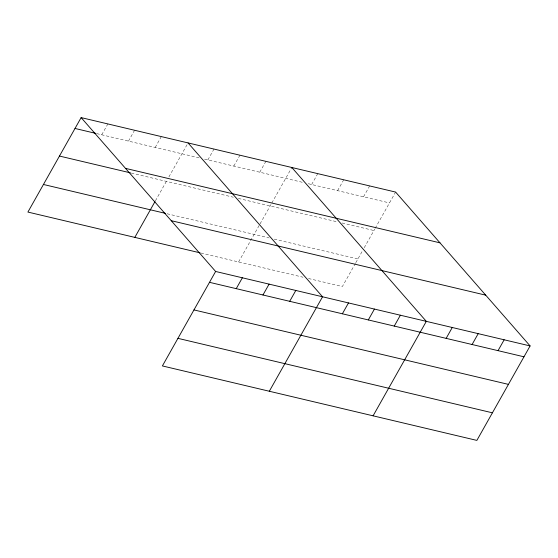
<?xml version="1.0" encoding="UTF-8"?>
<svg xmlns="http://www.w3.org/2000/svg" width="558" height="558" viewBox="0 0 558 558"><rect width="100%" height="100%" fill="white"/><g stroke="black" fill="none" stroke-linecap="round" stroke-linejoin="round"><path stroke-width="0.42" stroke-dasharray="2.79 2.09" d="M101.737 134.792L107.861 123.925M128.473 141.118L134.59 130.258M155.201 147.452L161.318 136.584M155.424 200.817L167.226 179.878M168.907 176.9L188.053 142.918M207.876 159.923L213.993 149.063M233.816 166.068L239.94 155.208M259.763 172.213L265.88 161.346M238.594 261.96L259.623 224.644M260.042 223.898L271.418 203.712M271.844 202.966L291.827 167.491M311.65 184.503L317.774 173.636M337.597 190.648L343.714 179.781M363.537 196.786L369.661 185.926M355.397 263.418L342.375 286.533L308.058 278.414M355.816 262.679L362.554 250.716M364.241 247.724L374.774 229.031M375.199 228.285L395.601 192.071M96.729 133.606L199.506 157.942M204.528 159.135L302.443 182.32M308.302 183.708L389.484 202.931M131.297 173.064L233.335 197.225M238.357 198.418L337.946 222M342.131 222.991L373.937 230.524M167.107 213.763L269.207 237.938M274.229 239.131L357.922 258.947M200.936 253.039L303.036 277.221"/><path stroke-width="0.84" d="M81.133 117.599L215.625 271.467L162.399 365.929L476.867 440.401L530.1 345.932L395.601 192.071L81.133 117.599L27.9 212.068L200.099 252.844M134.82 237.387L155.005 201.571M236.236 288.66L242.36 277.793M262.964 294.987L269.089 284.127M289.693 301.32L295.817 290.453M269.319 391.256L322.545 296.786L188.053 142.918M342.368 313.791L348.492 302.924M368.315 319.936L374.439 309.069M394.255 326.081L400.379 315.214M373.093 415.829L426.326 321.359L291.827 167.491M446.149 338.364L452.266 327.504M472.089 344.509L478.213 333.649M498.036 350.654L504.153 339.794M75.009 128.459L95.892 133.404M125.515 168.37L439.99 242.842M59.462 156.052L130.467 172.861M43.447 184.475L165.433 213.365M171.243 220.689L485.718 295.161M215.625 271.467L530.1 345.932M209.508 282.327L523.976 356.799M193.961 309.92L508.436 384.385M177.939 338.343L492.414 412.815"/></g></svg>
